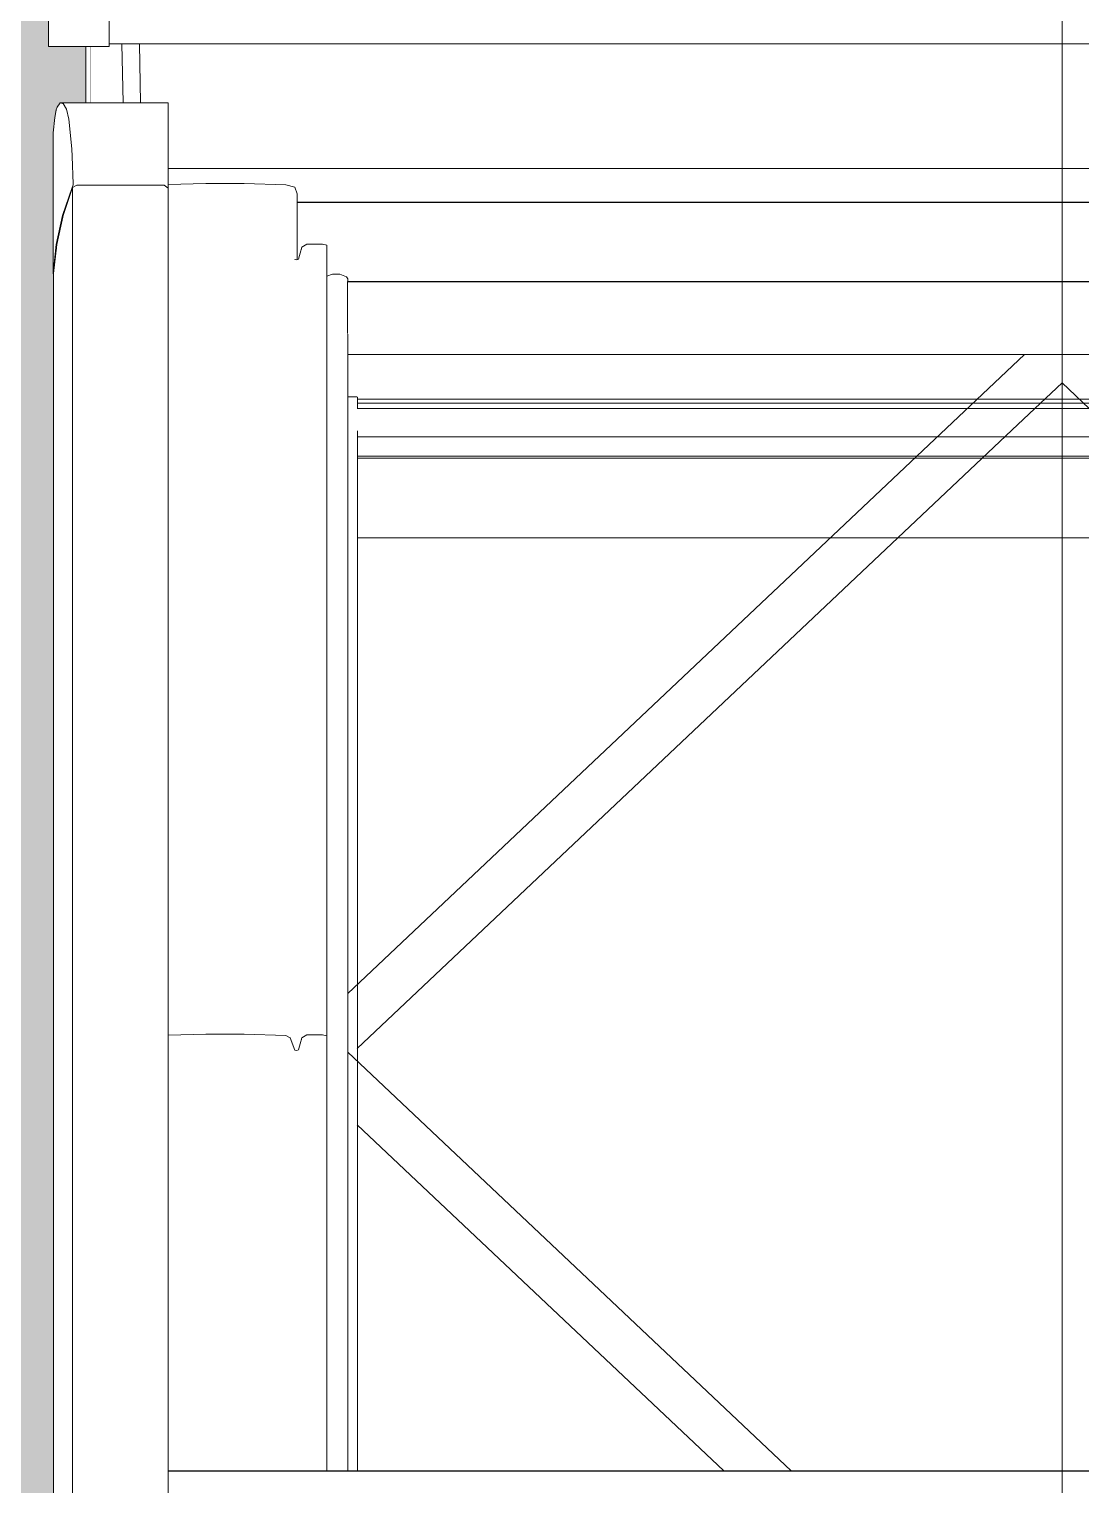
# Model space of a CAD drawing. Header units: metres. Extents: x -208 to 1512, y -277 to 123.
# Drawn here: x 16.206 to 16.65, y -3.568 to -2.953 of the extents above; entities that cross this region are included whole.
import ezdxf

# ---------------------------------------------------------------- set-up
doc = ezdxf.new("R2010")
doc.units = ezdxf.units.M
doc.header["$MEASUREMENT"] = 0
doc.linetypes.add('Wipeout_Contour', pattern=[1, 0, -1])
doc.layers.add('325 Dachfenster', color=7, linetype='Continuous')
doc.layers.add('330 Dachaufbau', color=7, linetype='Continuous')

# ---------------------------------------------------------------- blocks, each defined once
blk = doc.blocks.new('Dachfläche_22_4', base_point=(12.655, -4.6))
at = {"layer": '330 Dachaufbau', "linetype": 'Continuous', "lineweight": 0, "true_color": 0x000000}
h = blk.add_hatch(color=18, dxfattribs=at)
h.paths.add_polyline_path([(18.84003, -4.5), (18.83988, -4.54333), (18.83969, -4.6), (18.97043, -4.6), (18.98599, 0.07), (17.955, 0.07), (17.955, -0.77152), (16.205, -0.77152), (16.205, 0.07), (15.195, 0.07), (15.195, -0.4), (15.505, -0.4), (15.505, -0.73528), (12.655, -0.73528), (12.655, -4.5)])
h.paths.add_polyline_path([(17.93, -3.79873), (16.23, -3.79873), (16.23, -2.1975), (17.93, -2.1975)], flags=0)
h.paths.add_polyline_path([(14.99185, -2.1975), (14.99185, -3.79873), (13.29185, -3.79873), (13.29185, -2.1975)], flags=0)
at = {"layer": '330 Dachaufbau', "color": 7, "linetype": 'Continuous', "lineweight": 18, "flags": 128}
blk.add_lwpolyline([(16.23, -2.1975), (16.23, -3.79873)], dxfattribs=at)
blk = doc.blocks.new('DF Marker 27[474]_4', base_point=(16.64185, -2.22182))
at = {"layer": '325 Dachfenster', "color": 7, "linetype": 'Continuous', "lineweight": 13}
blk.add_line((16.64185, 1.53443), (16.64185, -4.11337), dxfattribs=at)
blk = doc.blocks.new('VELUX SlopeRoofBundle[16]_4')
at = {"color": 254, "linetype": 'Wipeout_Contour', "lineweight": 0, "ltscale": 98.711475}
blk.add_wipeout([(16.23185, -2.96046), (16.23185, -2.98422), (16.24448, -2.98422), (16.24385, -2.95926), (16.23985, -2.95926), (16.23985, -2.96046)], dxfattribs=at).dxf.layer = '325 Dachfenster'
at = {"color": 254, "linetype": 'Wipeout_Contour', "lineweight": 0, "ltscale": 135.281455}
blk.add_wipeout([(16.25259, -2.95926), (16.25298, -2.98422), (16.26465, -2.98422), (16.26465, -3.01187), (17.01905, -3.01187), (17.01905, -2.98422), (17.03073, -2.98422), (17.03111, -2.95926)], dxfattribs=at).dxf.layer = '325 Dachfenster'
at = {"color": 254, "linetype": 'Wipeout_Contour', "lineweight": 0, "ltscale": 82.663233}
blk.add_wipeout([(16.21635, -3.05626), (16.21635, -3.62657), (16.21745, -3.6162), (16.21765, -3.6153), (16.21765, -3.04401)], dxfattribs=at).dxf.layer = '325 Dachfenster'
at = {"color": 254, "linetype": 'Wipeout_Contour', "lineweight": 0, "ltscale": 66.725008}
blk.add_wipeout([(16.33715, -3.05656), (16.33715, -3.56164), (16.33995, -3.56164), (16.33995, -3.05769)], dxfattribs=at).dxf.layer = '325 Dachfenster'
at = {"color": 254, "linetype": 'Wipeout_Contour', "lineweight": 0, "ltscale": 66.587471}
blk.add_wipeout([(16.26465, -3.37775), (16.26465, -3.56164), (16.28055, -3.56164), (16.28055, -3.37723)], dxfattribs=at).dxf.layer = '325 Dachfenster'
at = {"color": 254, "linetype": 'Wipeout_Contour', "lineweight": 0, "ltscale": 66.769308}
blk.add_wipeout([(16.31815, -3.38402), (16.31815, -3.56164), (16.31895, -3.56164), (16.31895, -3.38423)], dxfattribs=at).dxf.layer = '325 Dachfenster'
at = {"color": 254, "linetype": 'Wipeout_Contour', "lineweight": 0, "ltscale": 66.0072}
blk.add_wipeout([(16.21423, -2.95311), (16.21422, -2.96046), (16.23985, -2.96046), (16.23985, -2.95311)], dxfattribs=at).dxf.layer = '325 Dachfenster'
at = {"color": 254, "linetype": 'Wipeout_Contour', "lineweight": 0, "ltscale": 65.692447}
blk.add_wipeout([(16.24498, -2.95926), (16.24385, -2.95926), (16.24448, -2.98422), (16.2451, -2.98422)], dxfattribs=at).dxf.layer = '325 Dachfenster'
at = {"color": 254, "linetype": 'Wipeout_Contour', "lineweight": 0, "ltscale": 82.583222}
blk.add_wipeout([(16.21765, -3.6153), (16.22015, -3.60403), (16.22035, -3.60344), (16.22035, -3.03184), (16.21765, -3.04401)], dxfattribs=at).dxf.layer = '325 Dachfenster'
at = {"color": 254, "linetype": 'Wipeout_Contour', "lineweight": 0, "ltscale": 131.335065}
blk.add_wipeout([(16.33995, -3.05769), (16.33995, -3.56164), (16.34045, -3.56164), (16.34045, -3.0818), (16.34035, -3.08153), (16.34035, -3.05967), (16.34045, -3.05967), (16.34045, -3.05854)], dxfattribs=at).dxf.layer = '325 Dachfenster'
at = {"color": 254, "linetype": 'Wipeout_Contour', "lineweight": 0, "ltscale": 66.649644}
blk.add_wipeout([(16.28055, -3.37723), (16.28055, -3.56164), (16.29675, -3.56164), (16.29675, -3.37723)], dxfattribs=at).dxf.layer = '325 Dachfenster'
at = {"color": 254, "linetype": 'Wipeout_Contour', "lineweight": 0, "ltscale": 66.772479}
blk.add_wipeout([(16.31895, -3.38423), (16.31895, -3.56164), (16.31975, -3.56164), (16.31975, -3.38395)], dxfattribs=at).dxf.layer = '325 Dachfenster'
at = {"color": 254, "linetype": 'Wipeout_Contour', "lineweight": 0, "ltscale": 66.001471}
blk.add_wipeout([(16.21424, -2.94434), (16.21423, -2.95311), (16.23985, -2.95311), (16.23985, -2.94434)], dxfattribs=at).dxf.layer = '325 Dachfenster'
at = {"color": 254, "linetype": 'Wipeout_Contour', "lineweight": 0, "ltscale": 66.103764}
blk.add_wipeout([(16.24505, -2.95926), (16.2456, -2.98422), (16.24571, -2.98422), (16.24516, -2.95926)], dxfattribs=at).dxf.layer = '325 Dachfenster'
at = {"color": 254, "linetype": 'Wipeout_Contour', "lineweight": 0, "ltscale": 82.564238}
blk.add_wipeout([(16.22035, -3.03184), (16.22035, -3.60344), (16.22415, -3.59208), (16.22435, -3.59156), (16.22435, -3.01989)], dxfattribs=at).dxf.layer = '325 Dachfenster'
at = {"color": 254, "linetype": 'Wipeout_Contour', "lineweight": 0, "ltscale": 67.732283}
blk.add_wipeout([(16.34035, -3.07982), (16.94335, -3.07982), (16.94335, -3.0748), (16.34035, -3.0748)], dxfattribs=at).dxf.layer = '325 Dachfenster'
at = {"color": 254, "linetype": 'Wipeout_Contour', "lineweight": 0, "ltscale": 67.741855}
blk.add_wipeout([(16.34045, -3.09043), (16.34045, -3.0905), (16.94325, -3.0905), (16.94325, -3.09043)], dxfattribs=at).dxf.layer = '325 Dachfenster'
at = {"color": 254, "linetype": 'Wipeout_Contour', "lineweight": 0, "ltscale": 66.75498}
blk.add_wipeout([(16.31435, -3.3778), (16.31435, -3.56164), (16.31615, -3.56164), (16.31615, -3.37886)], dxfattribs=at).dxf.layer = '325 Dachfenster'
at = {"color": 254, "linetype": 'Wipeout_Contour', "lineweight": 0, "ltscale": 132.041286}
blk.add_wipeout([(16.21422, -2.86684), (16.21422, -2.95834), (16.21422, -2.96046), (16.21423, -2.95311), (16.21424, -2.94434), (16.21425, -2.93084), (16.21425, -2.81162), (16.21425, -2.79316)], dxfattribs=at).dxf.layer = '325 Dachfenster'
at = {"color": 254, "linetype": 'Wipeout_Contour', "lineweight": 0, "ltscale": 66.760779}
blk.add_wipeout([(16.24498, -2.95926), (16.2451, -2.98422), (16.2456, -2.98422), (16.24505, -2.95926)], dxfattribs=at).dxf.layer = '325 Dachfenster'
at = {"color": 254, "linetype": 'Wipeout_Contour', "lineweight": 0, "ltscale": 66.356102}
blk.add_wipeout([(16.22615, -3.01893), (16.22615, -3.59082), (16.26295, -3.59082), (16.26295, -3.01893)], dxfattribs=at).dxf.layer = '325 Dachfenster'
at = {"color": 254, "linetype": 'Wipeout_Contour', "lineweight": 0, "ltscale": 135.448166}
blk.add_wipeout([(16.94335, -3.08067), (16.34035, -3.08067), (16.34035, -3.08153), (16.34045, -3.0818), (16.34045, -3.08258), (16.94325, -3.08258), (16.94325, -3.0818), (16.94335, -3.08153)], dxfattribs=at).dxf.layer = '325 Dachfenster'
at = {"color": 254, "linetype": 'Wipeout_Contour', "lineweight": 0, "ltscale": 66.767815}
blk.add_wipeout([(16.31615, -3.37886), (16.31615, -3.56164), (16.31815, -3.56164), (16.31815, -3.38402)], dxfattribs=at).dxf.layer = '325 Dachfenster'
at = {"layer": '325 Dachfenster', "linetype": 'Continuous', "lineweight": 0, "flags": 128}
for points in [[(16.224, -2.73369), (16.2285, -2.74968), (16.23139, -2.76905), (16.23267, -2.79154), (16.23224, -2.81692), (16.23016, -2.84478), (16.22642, -2.8749), (16.2251, -2.88148), (16.22302, -2.88834), (16.22225, -2.89025), (16.22114, -2.89492), (16.21815, -2.90528), (16.21747, -2.90906), (16.21555, -2.91864), (16.2152, -2.92221), (16.21425, -2.93084), (16.21425, -2.93402), (16.21424, -2.94434), (16.21423, -2.95311), (16.21422, -2.96046)], [(16.21422, -2.86684), (16.21422, -2.95834)], [(16.21422, -2.95834), (16.21422, -2.96046)]]:
    blk.add_lwpolyline(points, dxfattribs=at)
at = {"color": 254, "linetype": 'Wipeout_Contour', "lineweight": 0, "ltscale": 66.084365}
blk.add_wipeout([(16.25259, -2.95926), (16.24516, -2.95926), (16.24571, -2.98422), (16.25298, -2.98422)], dxfattribs=at).dxf.layer = '325 Dachfenster'
at = {"color": 254, "linetype": 'Wipeout_Contour', "lineweight": 0, "ltscale": 100.399764}
blk.add_wipeout([(16.22435, -3.01989), (16.22435, -3.59156), (16.2246, -3.5909), (16.22469, -3.59082), (16.22615, -3.59082), (16.22615, -3.01893)], dxfattribs=at).dxf.layer = '325 Dachfenster'
at = {"color": 254, "linetype": 'Wipeout_Contour', "lineweight": 0, "ltscale": 66.431695}
blk.add_wipeout([(16.26295, -3.01893), (16.26295, -3.59082), (16.26465, -3.59082), (16.26465, -3.02019)], dxfattribs=at).dxf.layer = '325 Dachfenster'
at = {"color": 254, "linetype": 'Wipeout_Contour', "lineweight": 0, "ltscale": 67.736469}
blk.add_wipeout([(16.34045, -3.08258), (16.34045, -3.08364), (16.94325, -3.08364), (16.94325, -3.08258)], dxfattribs=at).dxf.layer = '325 Dachfenster'
at = {"color": 254, "linetype": 'Wipeout_Contour', "lineweight": 0, "ltscale": 66.716423}
blk.add_wipeout([(16.29675, -3.37723), (16.29675, -3.56164), (16.31435, -3.56164), (16.31435, -3.3778)], dxfattribs=at).dxf.layer = '325 Dachfenster'
at = {"color": 254, "linetype": 'Wipeout_Contour', "lineweight": 0, "ltscale": 66.780171}
blk.add_wipeout([(16.31975, -3.38395), (16.31975, -3.56164), (16.32105, -3.56164), (16.32105, -3.37879)], dxfattribs=at).dxf.layer = '325 Dachfenster'
at = {"color": 254, "linetype": 'Wipeout_Contour', "lineweight": 0, "ltscale": 67.647516}
blk.add_wipeout([(16.23985, -2.95926), (17.04385, -2.95926), (17.04385, -2.95177), (16.23985, -2.95177)], dxfattribs=at).dxf.layer = '325 Dachfenster'
at = {"color": 254, "linetype": 'Wipeout_Contour', "lineweight": 0, "ltscale": 66.347191}
blk.add_wipeout([(16.22415, -3.01989), (16.22458, -3.01879), (16.22466, -3.01836), (16.22415, -3.00685)], dxfattribs=at).dxf.layer = '325 Dachfenster'
at = {"color": 254, "linetype": 'Wipeout_Contour', "lineweight": 0, "ltscale": 66.382528}
blk.add_wipeout([(16.26465, -3.37775), (16.28055, -3.37723), (16.28055, -3.04351), (16.26465, -3.04403)], dxfattribs=at).dxf.layer = '325 Dachfenster'
at = {"color": 254, "linetype": 'Wipeout_Contour', "lineweight": 0, "ltscale": 67.734379}
blk.add_wipeout([(16.34035, -3.07982), (16.34035, -3.08067), (16.94335, -3.08067), (16.94335, -3.07982)], dxfattribs=at).dxf.layer = '325 Dachfenster'
at = {"color": 254, "linetype": 'Wipeout_Contour', "lineweight": 0, "ltscale": 66.781835}
blk.add_wipeout([(16.32105, -3.37879), (16.32105, -3.56164), (16.32315, -3.56164), (16.32315, -3.37752)], dxfattribs=at).dxf.layer = '325 Dachfenster'
at = {"layer": '325 Dachfenster', "linetype": 'Continuous', "lineweight": 0, "flags": 128}
for points in [[(16.23985, -2.96046), (16.23985, -2.95311), (16.23985, -2.94434), (16.23985, -2.93402), (16.23985, -2.92221), (16.23985, -2.90906), (16.23985, -2.89492), (16.23985, -2.88834), (16.23985, -2.88148), (16.23985, -2.8749), (16.23985, -2.84478), (16.23985, -2.81692), (16.23985, -2.79154), (16.23985, -2.76905), (16.23985, -2.74968), (16.23985, -2.73369)], [(16.21422, -2.96046), (16.23985, -2.96046)], [(16.23985, -2.95926), (17.04385, -2.95926)]]:
    blk.add_lwpolyline(points, dxfattribs=at)
at = {"color": 254, "linetype": 'Wipeout_Contour', "lineweight": 0, "ltscale": 66.559566}
blk.add_wipeout([(16.31815, -3.0503), (16.31615, -3.04514), (16.31615, -3.37886), (16.31815, -3.38402)], dxfattribs=at).dxf.layer = '325 Dachfenster'
at = {"color": 254, "linetype": 'Wipeout_Contour', "lineweight": 0, "ltscale": 67.737085}
blk.add_wipeout([(16.34045, -3.08428), (16.94325, -3.08428), (16.94325, -3.08364), (16.34045, -3.08364)], dxfattribs=at).dxf.layer = '325 Dachfenster'
at = {"color": 254, "linetype": 'Wipeout_Contour', "lineweight": 0, "ltscale": 66.797448}
blk.add_wipeout([(16.32315, -3.37752), (16.32315, -3.56164), (16.32975, -3.56164), (16.32975, -3.37752)], dxfattribs=at).dxf.layer = '325 Dachfenster'
at = {"color": 254, "linetype": 'Wipeout_Contour', "lineweight": 0, "ltscale": 66.511827}
blk.add_wipeout([(16.31435, -3.04408), (16.29675, -3.04351), (16.29675, -3.37723), (16.31435, -3.3778)], dxfattribs=at).dxf.layer = '325 Dachfenster'
at = {"color": 254, "linetype": 'Wipeout_Contour', "lineweight": 0, "ltscale": 67.739877}
blk.add_wipeout([(16.34045, -3.09043), (16.94325, -3.09043), (16.94325, -3.08499), (16.34045, -3.08499)], dxfattribs=at).dxf.layer = '325 Dachfenster'
at = {"color": 254, "linetype": 'Wipeout_Contour', "lineweight": 0, "ltscale": 66.814605}
blk.add_wipeout([(16.32975, -3.37752), (16.32975, -3.56164), (16.33165, -3.56164), (16.33165, -3.37801)], dxfattribs=at).dxf.layer = '325 Dachfenster'
at = {"color": 254, "linetype": 'Wipeout_Contour', "lineweight": 0, "ltscale": 66.445388}
blk.add_wipeout([(16.28055, -3.04351), (16.28055, -3.37723), (16.29675, -3.37723), (16.29675, -3.04351)], dxfattribs=at).dxf.layer = '325 Dachfenster'
at = {"color": 254, "linetype": 'Wipeout_Contour', "lineweight": 0, "ltscale": 66.550253}
blk.add_wipeout([(16.31615, -3.04514), (16.31435, -3.04408), (16.31435, -3.3778), (16.31615, -3.37886)], dxfattribs=at).dxf.layer = '325 Dachfenster'
at = {"color": 254, "linetype": 'Wipeout_Contour', "lineweight": 0, "ltscale": 66.702391}
blk.add_wipeout([(16.33165, -3.05731), (16.33165, -3.56164), (16.33405, -3.56164), (16.33405, -3.05649)], dxfattribs=at).dxf.layer = '325 Dachfenster'
at = {"color": 254, "linetype": 'Wipeout_Contour', "lineweight": 0, "ltscale": 67.737578}
blk.add_wipeout([(16.34045, -3.08499), (16.94325, -3.08499), (16.94325, -3.08428), (16.34045, -3.08428)], dxfattribs=at).dxf.layer = '325 Dachfenster'
at = {"color": 254, "linetype": 'Wipeout_Contour', "lineweight": 0, "ltscale": 50.636352}
blk.add_wipeout([(16.62598, -3.0905), (16.34045, -3.0905), (16.34045, -3.36016)], dxfattribs=at).dxf.layer = '325 Dachfenster'
at = {"layer": '325 Dachfenster', "linetype": 'Continuous', "lineweight": 0, "flags": 128}
blk.add_lwpolyline([(16.31435, -3.3778), (16.29675, -3.37723), (16.28055, -3.37723), (16.26465, -3.37775)], dxfattribs=at)
at = {"color": 254, "linetype": 'Wipeout_Contour', "lineweight": 0, "ltscale": 66.239333}
blk.add_wipeout([(16.26465, -3.01871), (16.26465, -3.04403), (16.28055, -3.04351), (16.28055, -3.0182)], dxfattribs=at).dxf.layer = '325 Dachfenster'
at = {"color": 254, "linetype": 'Wipeout_Contour', "lineweight": 0, "ltscale": 100.341846}
blk.add_wipeout([(16.31815, -3.38402), (16.31895, -3.38423), (16.31895, -3.05055), (16.31825, -3.05036), (16.31825, -3.05033), (16.31815, -3.0503)], dxfattribs=at).dxf.layer = '325 Dachfenster'
at = {"color": 254, "linetype": 'Wipeout_Contour', "lineweight": 0, "ltscale": 66.712871}
blk.add_wipeout([(16.33405, -3.05649), (16.33405, -3.56164), (16.33715, -3.56164), (16.33715, -3.05656)], dxfattribs=at).dxf.layer = '325 Dachfenster'
at = {"color": 254, "linetype": 'Wipeout_Contour', "lineweight": 0, "ltscale": 66.303594}
blk.add_wipeout([(16.29675, -3.0182), (16.28055, -3.0182), (16.28055, -3.04351), (16.29675, -3.04351)], dxfattribs=at).dxf.layer = '325 Dachfenster'
at = {"color": 254, "linetype": 'Wipeout_Contour', "lineweight": 0, "ltscale": 66.610249}
blk.add_wipeout([(16.32975, -3.04383), (16.32975, -3.37752), (16.33165, -3.37801), (16.33165, -3.04433)], dxfattribs=at).dxf.layer = '325 Dachfenster'
at = {"color": 254, "linetype": 'Wipeout_Contour', "lineweight": 0, "ltscale": 66.570883}
blk.add_wipeout([(16.31895, -3.05055), (16.31895, -3.38423), (16.31975, -3.38395), (16.31975, -3.05027)], dxfattribs=at).dxf.layer = '325 Dachfenster'
at = {"color": 254, "linetype": 'Wipeout_Contour', "lineweight": 0, "ltscale": 68.116663}
blk.add_wipeout([(16.26465, -3.56177), (16.26465, -3.56751), (17.01905, -3.56751), (17.01905, -3.56177)], dxfattribs=at).dxf.layer = '325 Dachfenster'
at = {"layer": '325 Dachfenster', "linetype": 'Continuous', "lineweight": 0, "flags": 128}
blk.add_lwpolyline([(16.31615, -3.37886), (16.31435, -3.3778)], dxfattribs=at)
at = {"color": 254, "linetype": 'Wipeout_Contour', "lineweight": 0, "ltscale": 66.571956}
blk.add_wipeout([(16.31975, -3.05027), (16.31975, -3.38395), (16.32105, -3.37879), (16.32105, -3.04511)], dxfattribs=at).dxf.layer = '325 Dachfenster'
at = {"color": 254, "linetype": 'Wipeout_Contour', "lineweight": 0, "ltscale": 68.114131}
blk.add_wipeout([(16.26465, -3.56164), (16.26465, -3.56177), (17.01905, -3.56177), (17.01905, -3.56164)], dxfattribs=at).dxf.layer = '325 Dachfenster'
at = {"layer": '325 Dachfenster', "linetype": 'Continuous', "lineweight": 0, "flags": 128}
for points in [[(16.31895, -3.38423), (16.31815, -3.38402)], [(16.31975, -3.38395), (16.31895, -3.38423)]]:
    blk.add_lwpolyline(points, dxfattribs=at)
at = {"color": 254, "linetype": 'Wipeout_Contour', "lineweight": 0, "ltscale": 66.576916}
blk.add_wipeout([(16.32105, -3.04511), (16.32105, -3.37879), (16.32315, -3.37752), (16.32315, -3.04383)], dxfattribs=at).dxf.layer = '325 Dachfenster'
at = {"color": 254, "linetype": 'Wipeout_Contour', "lineweight": 0, "ltscale": 135.94122}
blk.add_wipeout([(16.34045, -3.36016), (16.34045, -3.3849), (16.52759, -3.56164), (16.75611, -3.56164), (16.94325, -3.3849), (16.94325, -3.36016), (16.65773, -3.0905), (16.62598, -3.0905)], dxfattribs=at).dxf.layer = '325 Dachfenster'
at = {"layer": '325 Dachfenster', "linetype": 'Continuous', "lineweight": 0, "flags": 128}
for points in [[(16.34045, -3.09043), (16.94325, -3.09043)], [(16.62598, -3.0905), (16.34045, -3.36016)], [(16.34045, -3.0905), (16.94325, -3.0905)], [(16.64185, -3.10238), (16.65331, -3.1132), (16.66304, -3.12239), (16.93929, -3.38328)], [(16.34045, -3.10825), (16.34435, -3.10825)], [(16.34435, -3.10825), (16.34455, -3.10846)], [(16.34455, -3.10846), (16.34455, -3.1132)], [(16.34442, -3.1132), (16.93929, -3.1132)], [(16.34455, -3.10931), (16.93915, -3.10931)], [(16.34455, -3.11101), (16.93915, -3.11101)], [(16.34455, -3.12522), (16.93915, -3.12522)], [(16.34455, -3.13335), (16.93915, -3.13335)], [(16.34455, -3.13413), (16.93915, -3.13413)], [(16.34455, -3.16786), (16.93915, -3.16786)], [(16.31815, -3.38402), (16.31615, -3.37886)]]:
    blk.add_lwpolyline(points, dxfattribs=at)
at = {"color": 254, "linetype": 'Wipeout_Contour', "lineweight": 0, "ltscale": 117.162547}
blk.add_wipeout([(16.31815, -3.05023), (16.31818, -3.05031), (16.31825, -3.05033), (16.31825, -3.05036), (16.31895, -3.05055), (16.31915, -3.05048), (16.31915, -3.02258)], dxfattribs=at).dxf.layer = '325 Dachfenster'
at = {"color": 254, "linetype": 'Wipeout_Contour', "lineweight": 0, "ltscale": 66.59384}
blk.add_wipeout([(16.32315, -3.04383), (16.32315, -3.37752), (16.32975, -3.37752), (16.32975, -3.04383)], dxfattribs=at).dxf.layer = '325 Dachfenster'
at = {"color": 254, "linetype": 'Wipeout_Contour', "lineweight": 0, "ltscale": 50.936287}
blk.add_wipeout([(16.52759, -3.56164), (16.34045, -3.3849), (16.34045, -3.56164)], dxfattribs=at).dxf.layer = '325 Dachfenster'
at = {"layer": '325 Dachfenster', "linetype": 'Continuous', "lineweight": 0, "flags": 128}
for points in [[(16.34045, -3.0818), (16.34045, -3.56164)], [(16.64185, -3.10238), (16.6304, -3.1132), (16.62066, -3.12239), (16.34442, -3.38328)], [(16.34455, -3.12267), (16.34455, -3.56164)], [(16.32105, -3.37879), (16.31975, -3.38395)], [(16.32315, -3.37752), (16.32105, -3.37879)], [(16.33165, -3.37801), (16.32975, -3.37752), (16.32315, -3.37752)], [(16.52759, -3.56164), (16.34045, -3.3849)], [(16.49914, -3.56164), (16.34442, -3.41552)], [(17.01905, -3.56164), (16.26465, -3.56164)]]:
    blk.add_lwpolyline(points, dxfattribs=at)
at = {"color": 254, "linetype": 'Wipeout_Contour', "lineweight": 0, "ltscale": 49.914212}
blk.add_wipeout([(16.31815, -3.01983), (16.31435, -3.04408), (16.31615, -3.04514)], dxfattribs=at).dxf.layer = '325 Dachfenster'
at = {"color": 254, "linetype": 'Wipeout_Contour', "lineweight": 0, "ltscale": 237.221964}
blk.add_wipeout([(16.95205, -3.05274), (16.33165, -3.05274), (16.33165, -3.05731), (16.33405, -3.05649), (16.33715, -3.05656), (16.33995, -3.05769), (16.34045, -3.05854), (16.34045, -3.05967), (16.94325, -3.05967), (16.94325, -3.05854), (16.94375, -3.05769), (16.94655, -3.05656), (16.94965, -3.05649), (16.95205, -3.05731)], dxfattribs=at).dxf.layer = '325 Dachfenster'
at = {"layer": '325 Dachfenster', "linetype": 'Continuous', "lineweight": 0, "flags": 128}
for points in [[(16.33405, -3.05649), (16.33165, -3.05731)], [(16.33715, -3.05656), (16.33405, -3.05649)]]:
    blk.add_lwpolyline(points, dxfattribs=at)
at = {"color": 254, "linetype": 'Wipeout_Contour', "lineweight": 0, "ltscale": 66.068418}
blk.add_wipeout([(16.31615, -3.04514), (16.31815, -3.05023), (16.31915, -3.02258), (16.31815, -3.01983)], dxfattribs=at).dxf.layer = '325 Dachfenster'
at = {"color": 254, "linetype": 'Wipeout_Contour', "lineweight": 0, "ltscale": 67.72352}
blk.add_wipeout([(16.34035, -3.05988), (16.34035, -3.07049), (16.94335, -3.07049), (16.94335, -3.05988)], dxfattribs=at).dxf.layer = '325 Dachfenster'
at = {"color": 254, "linetype": 'Wipeout_Contour', "lineweight": 0, "ltscale": 66.36923}
blk.add_wipeout([(16.31435, -3.01876), (16.29675, -3.0182), (16.29675, -3.04351), (16.31435, -3.04408)], dxfattribs=at).dxf.layer = '325 Dachfenster'
at = {"color": 254, "linetype": 'Wipeout_Contour', "lineweight": 0, "ltscale": 67.719481}
blk.add_wipeout([(16.34035, -3.05988), (16.94335, -3.05988), (16.94335, -3.05967), (16.34035, -3.05967)], dxfattribs=at).dxf.layer = '325 Dachfenster'
at = {"color": 254, "linetype": 'Wipeout_Contour', "lineweight": 0, "ltscale": 67.728875}
blk.add_wipeout([(16.34035, -3.07049), (16.34035, -3.0748), (16.94335, -3.0748), (16.94335, -3.07049)], dxfattribs=at).dxf.layer = '325 Dachfenster'
at = {"layer": '325 Dachfenster', "linetype": 'Continuous', "lineweight": 0, "flags": 128}
for points in [[(16.33995, -3.05769), (16.33715, -3.05656)], [(16.34045, -3.05854), (16.33995, -3.05769)], [(16.34035, -3.05967), (16.34035, -3.05988)], [(16.34035, -3.05967), (16.94335, -3.05967)], [(16.34045, -3.05854), (16.34045, -3.05967)], [(16.34035, -3.05988), (16.34035, -3.07049), (16.34035, -3.0748), (16.34035, -3.07982), (16.34035, -3.08067), (16.34035, -3.08153)]]:
    blk.add_lwpolyline(points, dxfattribs=at)
at = {"color": 254, "linetype": 'Wipeout_Contour', "lineweight": 0, "ltscale": 50.208863}
blk.add_wipeout([(16.31815, -3.01983), (16.31435, -3.01876), (16.31435, -3.04408)], dxfattribs=at).dxf.layer = '325 Dachfenster'
at = {"color": 254, "linetype": 'Wipeout_Contour', "lineweight": 0, "ltscale": 67.700193}
blk.add_wipeout([(16.31915, -3.02622), (16.31915, -3.03818), (16.96455, -3.03818), (16.96455, -3.02622)], dxfattribs=at).dxf.layer = '325 Dachfenster'
at = {"color": 254, "linetype": 'Wipeout_Contour', "lineweight": 0, "ltscale": 65.666067}
blk.add_wipeout([(16.31615, -3.04514), (16.31815, -3.0503), (16.31818, -3.05031), (16.31815, -3.05023)], dxfattribs=at).dxf.layer = '325 Dachfenster'
at = {"color": 254, "linetype": 'Wipeout_Contour', "lineweight": 0, "ltscale": 67.695748}
blk.add_wipeout([(16.31915, -3.02622), (16.96455, -3.02622), (16.96455, -3.02615), (16.31915, -3.02615)], dxfattribs=at).dxf.layer = '325 Dachfenster'
at = {"color": 254, "linetype": 'Wipeout_Contour', "lineweight": 0, "ltscale": 270.871271}
blk.add_wipeout([(16.31915, -3.03818), (16.31915, -3.05048), (16.31975, -3.05027), (16.32105, -3.04511), (16.32315, -3.04383), (16.32975, -3.04383), (16.33165, -3.04433), (16.33165, -3.05274), (16.95205, -3.05274), (16.95205, -3.04433), (16.95395, -3.04383), (16.96055, -3.04383), (16.96265, -3.0451), (16.96395, -3.05027), (16.96455, -3.05048), (16.96455, -3.03818)], dxfattribs=at).dxf.layer = '325 Dachfenster'
at = {"layer": '325 Dachfenster', "linetype": 'Continuous', "lineweight": 0, "flags": 128}
for points in [[(16.31975, -3.05027), (16.32105, -3.04511)], [(16.32105, -3.04511), (16.32315, -3.04383)], [(16.32315, -3.04383), (16.32975, -3.04383), (16.33165, -3.04433)], [(16.33165, -3.04433), (16.33165, -3.37801), (16.33165, -3.56164)], [(16.31818, -3.05031), (16.31815, -3.05023)], [(16.31825, -3.05033), (16.31825, -3.05036)], [(16.31825, -3.05036), (16.31895, -3.05055)], [(16.31895, -3.05055), (16.31975, -3.05027)]]:
    blk.add_lwpolyline(points, dxfattribs=at)
at = {"color": 254, "linetype": 'Wipeout_Contour', "lineweight": 0, "ltscale": 270.713847}
blk.add_wipeout([(17.01905, -3.01187), (16.26465, -3.01187), (16.26465, -3.01871), (16.28055, -3.0182), (16.29675, -3.0182), (16.31435, -3.01876), (16.31815, -3.01983), (16.31915, -3.02258), (16.31915, -3.02615), (16.96455, -3.02615), (16.96455, -3.02258), (16.96555, -3.01983), (16.96935, -3.01876), (16.98695, -3.0182), (17.00315, -3.0182), (17.01905, -3.01871)], dxfattribs=at).dxf.layer = '325 Dachfenster'
at = {"layer": '325 Dachfenster', "linetype": 'Continuous', "lineweight": 0}
blk.add_line((16.64185, 1.53443), (16.64185, -4.11337), dxfattribs=at)
at = {"layer": '325 Dachfenster', "linetype": 'Continuous', "lineweight": 0, "flags": 128}
for points in [[(16.31915, -3.02258), (16.31815, -3.01983)], [(16.31915, -3.05048), (16.31915, -3.02258)], [(16.31915, -3.02615), (16.96455, -3.02615)]]:
    blk.add_lwpolyline(points, dxfattribs=at)
at = {"color": 254, "linetype": 'Wipeout_Contour', "lineweight": 0, "ltscale": 233.908987}
blk.add_wipeout([(16.21615, -3.05626), (16.21635, -3.05641), (16.21635, -3.05626), (16.21765, -3.04401), (16.22035, -3.03184), (16.22435, -3.01989), (16.22615, -3.01893), (16.26295, -3.01893), (16.26465, -3.02019), (16.26465, -3.01879), (16.22458, -3.01879), (16.22415, -3.01989), (16.22015, -3.03184), (16.21745, -3.04401)], dxfattribs=at).dxf.layer = '325 Dachfenster'
at = {"color": 254, "linetype": 'Wipeout_Contour', "lineweight": 0, "ltscale": 82.322683}
blk.add_wipeout([(16.21615, -2.99685), (16.21615, -3.05626), (16.21745, -3.04401), (16.21745, -2.98718), (16.21692, -2.99035)], dxfattribs=at).dxf.layer = '325 Dachfenster'
at = {"layer": '325 Dachfenster', "linetype": 'Continuous', "lineweight": 0, "flags": 128}
for points in [[(16.21615, -3.05626), (16.21635, -3.05641)], [(16.21635, -3.05626), (16.21635, -3.62657)]]:
    blk.add_lwpolyline(points, dxfattribs=at)
at = {"color": 254, "linetype": 'Wipeout_Contour', "lineweight": 0, "ltscale": 99.022382}
blk.add_wipeout([(16.21785, -2.98607), (16.21745, -2.98718), (16.21745, -3.04401), (16.22015, -3.03184), (16.22015, -2.98451), (16.21916, -2.98422)], dxfattribs=at).dxf.layer = '325 Dachfenster'
at = {"layer": '325 Dachfenster', "linetype": 'Continuous', "lineweight": 0, "flags": 128}
blk.add_lwpolyline([(16.21615, -2.99685), (16.21615, -3.05626)], dxfattribs=at)
at = {"color": 254, "linetype": 'Wipeout_Contour', "lineweight": 0, "ltscale": 66.075632}
blk.add_wipeout([(16.26465, -2.99113), (16.22282, -2.99113), (16.22403, -3.00365), (16.26465, -3.00365)], dxfattribs=at).dxf.layer = '325 Dachfenster'
at = {"color": 254, "linetype": 'Wipeout_Contour', "lineweight": 0, "ltscale": 131.670103}
blk.add_wipeout([(16.22015, -2.98451), (16.22015, -3.03184), (16.22415, -3.01989), (16.22415, -3.00685), (16.22403, -3.00365), (16.22282, -2.99113), (16.22186, -2.98692), (16.22045, -2.98457)], dxfattribs=at).dxf.layer = '325 Dachfenster'
at = {"color": 254, "linetype": 'Wipeout_Contour', "lineweight": 0, "ltscale": 83.084546}
blk.add_wipeout([(16.21916, -2.98422), (16.22015, -2.98451), (16.22045, -2.98457), (16.26465, -2.98457), (16.26465, -2.98422)], dxfattribs=at).dxf.layer = '325 Dachfenster'
at = {"color": 254, "linetype": 'Wipeout_Contour', "lineweight": 0, "ltscale": 66.119483}
blk.add_wipeout([(16.22458, -3.01879), (16.26465, -3.01879), (16.26465, -3.01836), (16.22466, -3.01836)], dxfattribs=at).dxf.layer = '325 Dachfenster'
at = {"color": 254, "linetype": 'Wipeout_Contour', "lineweight": 0, "ltscale": 66.059783}
blk.add_wipeout([(16.26465, -2.98457), (16.22045, -2.98457), (16.22186, -2.98692), (16.26465, -2.98692)], dxfattribs=at).dxf.layer = '325 Dachfenster'
at = {"color": 254, "linetype": 'Wipeout_Contour', "lineweight": 0, "ltscale": 83.042218}
blk.add_wipeout([(16.22403, -3.00365), (16.22415, -3.00685), (16.22466, -3.01836), (16.26465, -3.01836), (16.26465, -3.00365)], dxfattribs=at).dxf.layer = '325 Dachfenster'
at = {"layer": '325 Dachfenster', "linetype": 'Continuous', "lineweight": 0, "flags": 128}
for points in [[(16.26465, -3.01187), (17.01905, -3.01187)], [(16.22458, -3.01879), (16.22415, -3.01989), (16.22015, -3.03184), (16.21745, -3.04401), (16.21615, -3.05626)], [(16.21635, -3.05626), (16.21765, -3.04401), (16.22035, -3.03184), (16.22435, -3.01989)], [(16.22435, -3.01989), (16.22615, -3.01893)], [(16.22435, -3.01989), (16.22435, -3.59156)], [(16.22458, -3.01879), (16.22466, -3.01836)], [(16.22615, -3.01893), (16.26295, -3.01893)], [(16.26295, -3.01893), (16.26465, -3.02019)], [(16.31815, -3.01983), (16.31435, -3.01876), (16.29675, -3.0182), (16.28055, -3.0182), (16.26465, -3.01871)], [(16.26465, -3.01879), (16.26465, -3.01836)], [(16.26465, -3.02019), (16.26465, -3.01879)], [(16.26465, -3.02019), (16.26465, -3.59082)]]:
    blk.add_lwpolyline(points, dxfattribs=at)
at = {"color": 254, "linetype": 'Wipeout_Contour', "lineweight": 0, "ltscale": 66.073634}
blk.add_wipeout([(16.22186, -2.98692), (16.22282, -2.99113), (16.26465, -2.99113), (16.26465, -2.98692)], dxfattribs=at).dxf.layer = '325 Dachfenster'
at = {"layer": '325 Dachfenster', "linetype": 'Continuous', "lineweight": 0, "flags": 128}
for points in [[(16.24516, -2.95926), (16.24571, -2.98422)], [(16.25298, -2.98422), (16.25259, -2.95926)], [(16.21615, -2.99685), (16.21692, -2.99035), (16.21745, -2.98718), (16.21785, -2.98607), (16.21916, -2.98422), (16.22015, -2.98451), (16.22045, -2.98457), (16.22186, -2.98692), (16.22282, -2.99113), (16.22403, -3.00365), (16.22415, -3.00685), (16.22466, -3.01836)], [(16.21916, -2.98422), (16.26465, -2.98422)], [(16.26465, -3.01836), (16.26465, -3.00365), (16.26465, -2.99113), (16.26465, -2.98692), (16.26465, -2.98457), (16.26465, -2.98422)]]:
    blk.add_lwpolyline(points, dxfattribs=at)
at = {"layer": '325 Dachfenster', "color": 7, "lineweight": 13}
blk.add_blockref('DF Marker 27[474]_4', (16.64185, -2.22182), dxfattribs=at)
blk = doc.blocks.new('Dachfläche_32_4', base_point=(17.97185, -2.19932))
at = {"layer": '325 Dachfenster', "color": 7, "linetype": 'Continuous', "lineweight": 13, "true_color": 0xf4f4f4, "flags": 128}
for points in [[(16.23, -2.98422), (16.23, -2.96046)], [(16.23185, -2.98422), (16.23185, -2.96046)]]:
    blk.add_lwpolyline(points, dxfattribs=at)
at = {"layer": '325 Dachfenster', "linetype": 'Continuous', "lineweight": 0}
blk.add_blockref('VELUX SlopeRoofBundle[16]_4', (0, 0), dxfattribs=at)

msp = doc.modelspace()

# ---------------------------------------------------------------- block references
at = {"layer": '330 Dachaufbau', "color": 7, "linetype": 'Continuous', "lineweight": 18}
msp.add_blockref('Dachfläche_22_4', (12.655, -4.6), dxfattribs=at)

# ---------------------------------------------------------------- next in the draw order: block references
at = {"layer": '325 Dachfenster', "color": 7, "linetype": 'Continuous', "lineweight": 13, "true_color": 0xf4f4f4}
msp.add_blockref('Dachfläche_32_4', (17.97185, -2.19932), dxfattribs=at)

doc.saveas('drawing.dxf')
